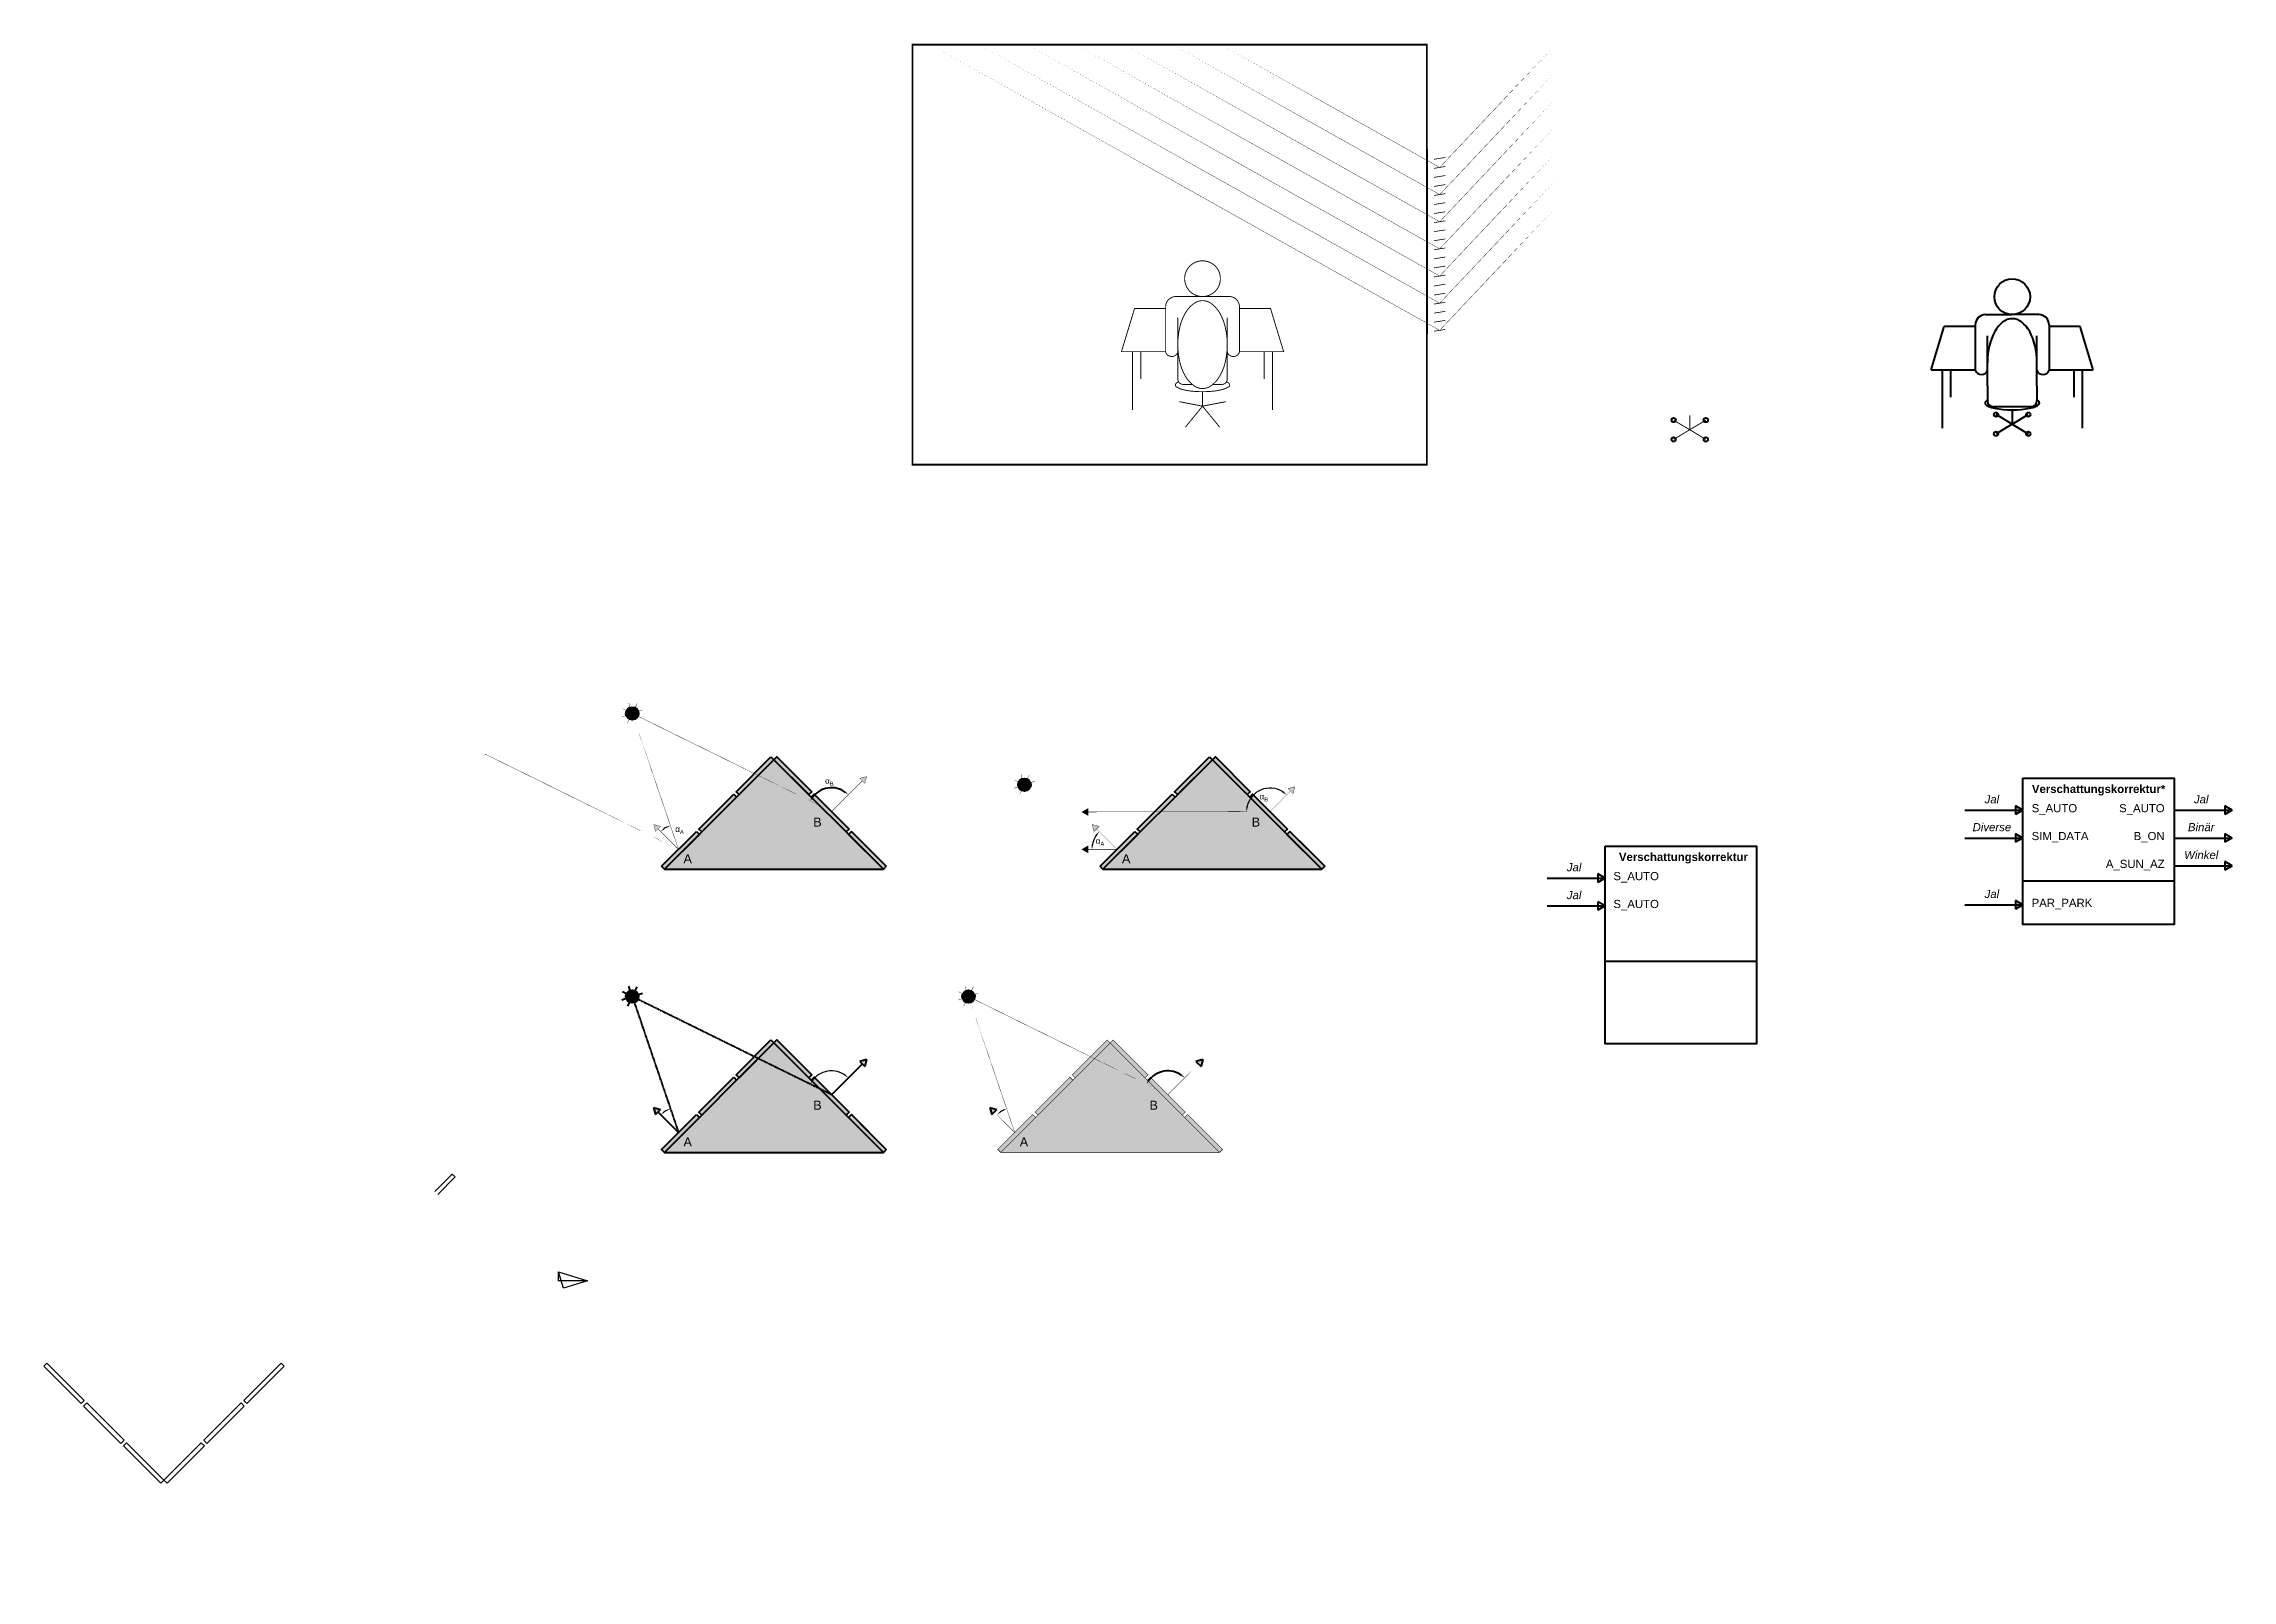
# Model space of a CAD drawing. Header units: millimetres. Extents: x -3006 to 9090, y -1654 to 6833.
import ezdxf

# ---------------------------------------------------------------- set-up
doc = ezdxf.new("R2010")
doc.units = ezdxf.units.MM
doc.linetypes.add('ACAD_ISO02W100', pattern=[15, 12, -3])
doc.layers.get('0').update_dxf_attribs({"lineweight": 30, "plot": 0})
doc.layers.add('Fenster', color=7, linetype='Continuous', lineweight=40)
doc.styles.get("Standard").update_dxf_attribs({"font": 'arial.ttf'})
doc.dimstyles.new('ISO-25', dxfattribs={"dimtxt": 2.5, "dimasz": 2.5, "dimexe": 1.25, "dimexo": 0.625, "dimtad": 1, "dimtxsty": 'Standard', "dimcen": 2.5, "dimadec": 0, "dimazin": 0, "dimtfac": 1, "dimtmove": 0, "dimatfit": 3, "dimfxl": 1, "dimarcsym": 0})

# ---------------------------------------------------------------- blocks, each defined once
blk = doc.blocks.new('*D1')
at = {"layer": 'Defpoints', "color": 0, "transparency": 16777216}
for p in [(278, 1555), (1288, 1145), (1518, 1198), (1348, 1028), (1348, 1028)]:
    blk.add_point(p, dxfattribs=at)
at = {"layer": 'Fenster', "color": 0, "lineweight": -2, "transparency": 16777216}
blk.add_arc((1348, 1028), 132, 53.7369, 145.0737, dxfattribs=at)
at = {"layer": 'Fenster', "color": 0, "transparency": 16777216}
for points in [[(1243, 1102), (1238, 1105), (1230, 1086)], [(1428, 1137), (1424, 1132), (1441, 1121)]]:
    blk.add_solid(points, dxfattribs=at)
blk = doc.blocks.new('*D2')
at = {"layer": 'Defpoints', "color": 0, "transparency": 16777216}
for p in [(258, 1537), (389, 932), (420, 931), (502, 819), (502, 819)]:
    blk.add_point(p, dxfattribs=at)
at = {"layer": 'Fenster', "color": 0, "lineweight": -2, "transparency": 16777216}
blk.add_arc((502, 819), 139, 117.0495, 126.7458, dxfattribs=at)
at = {"layer": 'Fenster', "color": 0, "transparency": 16777216}
for points in [[(421, 928), (417, 933), (404, 918)], [(438, 946), (440, 940), (458, 951)]]:
    blk.add_solid(points, dxfattribs=at)
blk = doc.blocks.new('*D3')
at = {"layer": 'Defpoints', "color": 0, "transparency": 16777216}
for p in [(2117, 1537), (2248, 932), (2297, 943), (2361, 819), (2361, 819)]:
    blk.add_point(p, dxfattribs=at)
at = {"layer": 'Fenster', "color": 0, "lineweight": -2, "transparency": 16777216}
blk.add_arc((2361, 819), 139, 117.0495, 126.7458, dxfattribs=at)
at = {"layer": 'Fenster', "color": 0, "transparency": 16777216}
for points in [[(2280, 928), (2276, 933), (2263, 918)], [(2296, 946), (2299, 940), (2316, 951)]]:
    blk.add_solid(points, dxfattribs=at)
blk = doc.blocks.new('*D4')
at = {"layer": 'Defpoints', "color": 0, "transparency": 16777216}
for p in [(258, 3101), (389, 2497), (420, 2496), (502, 2384), (502, 2384)]:
    blk.add_point(p, dxfattribs=at)
at = {"layer": 'Fenster', "color": 0, "lineweight": -2, "transparency": 16777216}
blk.add_arc((502, 2384), 139, 117.0495, 126.7458, dxfattribs=at)
at = {"layer": 'Fenster', "color": 0, "transparency": 16777216}
for points in [[(421, 2492), (417, 2497), (404, 2482)], [(438, 2510), (440, 2504), (458, 2515)]]:
    blk.add_solid(points, dxfattribs=at)
blk = doc.blocks.new('*D5')
at = {"layer": 'Defpoints', "color": 0, "transparency": 16777216}
for p in [(2806, 2453), (2813, 2497), (2766, 2384), (2926, 2384), (2926, 2384)]:
    blk.add_point(p, dxfattribs=at)
at = {"layer": 'Fenster', "color": 0, "lineweight": -2, "transparency": 16777216}
blk.add_arc((2926, 2384), 138, 147.442, 167.558, dxfattribs=at)
at = {"layer": 'Fenster', "color": 0, "transparency": 16777216}
for points in [[(2805, 2461), (2813, 2455), (2828, 2482)], [(2796, 2413), (2786, 2414), (2787, 2384)]]:
    blk.add_solid(points, dxfattribs=at)
blk = doc.blocks.new('*D6')
at = {"layer": 'Defpoints', "color": 0, "transparency": 16777216}
for p in [(3680, 2684), (3885, 2705), (2766, 2590), (3772, 2592), (3772, 2592)]:
    blk.add_point(p, dxfattribs=at)
at = {"layer": 'Fenster', "color": 0, "lineweight": -2, "transparency": 16777216}
blk.add_arc((3772, 2592), 130, 58.2373, 166.8953, dxfattribs=at)
at = {"layer": 'Fenster', "color": 0, "transparency": 16777216}
for points in [[(3843, 2707), (3837, 2699), (3864, 2684)], [(3650, 2621), (3640, 2622), (3642, 2592)]]:
    blk.add_solid(points, dxfattribs=at)
blk = doc.blocks.new('*U7')
at = {"layer": 'Fenster', "const_width": 4}
blk.add_lwpolyline([(-31, -5), (31, 5)], dxfattribs=at)
blk = doc.blocks.new('*U8')
at = {"layer": 'Fenster', "color": 0, "linetype": 'ByBlock', "lineweight": -2, "transparency": 16777216}
for p in [(0, 0), (0, -50), (0, -100), (0, -150), (0, -200), (0, -250), (0, -300), (0, -350), (0, -400), (0, -450), (0, -500), (0, -550), (0, -600), (0, -650), (0, -700), (0, -750), (0, -800), (0, -850), (0, -900), (0, -950)]:
    blk.add_blockref('*U7', p, dxfattribs=at)

msp = doc.modelspace()

# ---------------------------------------------------------------- hatches: boundary and pattern name
at = {"layer": 'Fenster', "transparency": 33554687}
h = msp.add_hatch(color=40, dxfattribs=at)
h.dxf.hatch_style = 1
edge = h.paths.add_edge_path()
edge.add_arc((246.794, 3134.487), 34.871, 0, 360)
at = {"layer": 'Fenster', "transparency": 33554559}
h = msp.add_hatch(color=256, dxfattribs=at)
h.dxf.hatch_style = 1
h.paths.add_polyline_path([(1542.047, 2786.078), (1531.785, 2747.781), (1503.75, 2775.816)])
h.paths.add_polyline_path([(365.096, 2520.873), (403.393, 2510.612), (375.357, 2482.576)])
h = msp.add_hatch(color=254, dxfattribs=at)
h.dxf.hatch_style = 1
h.paths.add_polyline_path([(601.411, 2482.705), (617.671, 2466.445), (424.873, 2273.648), (408.613, 2289.908)])
h.paths.add_polyline_path([(807.429, 2688.724), (823.689, 2672.464), (630.892, 2479.667), (614.632, 2495.926)])
h.paths.add_polyline_path([(1013.448, 2894.742), (1029.708, 2878.482), (836.91, 2685.685), (820.65, 2701.945)])
h.paths.add_polyline_path([(1238.765, 2701.945), (1222.505, 2685.685), (1029.708, 2878.482), (1045.967, 2894.742)])
h.paths.add_polyline_path([(1444.783, 2495.926), (1428.523, 2479.667), (1235.726, 2672.464), (1251.986, 2688.724)])
h.paths.add_polyline_path([(1650.802, 2289.908), (1634.542, 2273.648), (1441.745, 2466.445), (1458.004, 2482.705)])
h = msp.add_hatch(color=254, dxfattribs=at)
h.dxf.hatch_style = 1
h.paths.add_polyline_path([(1634.542, 2273.648), (1029.708, 2878.482), (424.873, 2273.648)])
h = msp.add_hatch(color=254, dxfattribs=at)
h.dxf.hatch_style = 1
h.paths.add_polyline_path([(3024.896, 2482.705), (3041.156, 2466.445), (2848.359, 2273.648), (2832.099, 2289.908)])
h.paths.add_polyline_path([(3230.915, 2688.724), (3247.174, 2672.464), (3054.377, 2479.667), (3038.117, 2495.926)])
h.paths.add_polyline_path([(3436.933, 2894.742), (3453.193, 2878.482), (3260.396, 2685.685), (3244.136, 2701.945)])
h.paths.add_polyline_path([(3662.25, 2701.945), (3645.99, 2685.685), (3453.193, 2878.482), (3469.453, 2894.742)])
h.paths.add_polyline_path([(3868.268, 2495.926), (3852.009, 2479.667), (3659.211, 2672.464), (3675.471, 2688.724)])
h.paths.add_polyline_path([(4074.287, 2289.908), (4058.027, 2273.648), (3865.23, 2466.445), (3881.49, 2482.705)])
h = msp.add_hatch(color=254, dxfattribs=at)
h.dxf.hatch_style = 1
h.paths.add_polyline_path([(4058.027, 2273.648), (3453.193, 2878.482), (2848.359, 2273.648)])
at = {"layer": 'Fenster', "transparency": 33554687}
h = msp.add_hatch(color=40, dxfattribs=at)
h.dxf.hatch_style = 1
edge = h.paths.add_edge_path()
edge.add_arc((2413.945, 2740.297), 34.871, 0, 360)
at = {"layer": 'Fenster'}
h = msp.add_hatch(color=256, dxfattribs=at)
h.dxf.hatch_style = 1
h.paths.add_polyline_path([(2788.581, 2520.873), (2826.878, 2510.612), (2798.843, 2482.576)])
h.paths.add_polyline_path([(3909.111, 2729.567), (3898.85, 2691.27), (3870.814, 2719.305)])
h = msp.add_hatch(color=40, dxfattribs=at)
h.dxf.hatch_style = 1
h.paths.add_polyline_path([(2731.734, 2589.865), (2766.07, 2609.689), (2766.07, 2570.041)])
h = msp.add_hatch(color=256, dxfattribs=at)
h.dxf.hatch_style = 1
h.paths.add_polyline_path([(7892.288, 2623.465), (7892.288, 2576.458), (7932.693, 2599.962)])
h.paths.add_polyline_path([(7892.288, 2469.582), (7892.288, 2422.575), (7932.693, 2446.079)])
h.paths.add_polyline_path([(7892.288, 2100.531), (7892.288, 2053.524), (7932.693, 2077.028)])
h.paths.add_polyline_path([(9049.246, 2623.465), (9049.246, 2576.458), (9089.651, 2599.962)])
h = msp.add_hatch(color=40, dxfattribs=at)
h.dxf.hatch_style = 1
h.paths.add_polyline_path([(2731.734, 2383.632), (2766.07, 2363.808), (2766.07, 2403.456)])
at = {"layer": 'Fenster', "transparency": 33554687}
h = msp.add_hatch(color=40, dxfattribs=at)
h.dxf.hatch_style = 1
edge = h.paths.add_edge_path()
edge.add_arc((246.794, 1570.302), 34.871, 0, 360)
h = msp.add_hatch(color=40, dxfattribs=at)
h.dxf.hatch_style = 1
edge = h.paths.add_edge_path()
edge.add_arc((2105.273, 1570.302), 34.871, 0, 360)
at = {"layer": 'Fenster', "transparency": 33554559}
h = msp.add_hatch(color=254, dxfattribs=at)
h.dxf.hatch_style = 1
h.paths.add_polyline_path([(601.411, 918.52), (617.671, 902.261), (424.873, 709.463), (408.613, 725.723)])
h.paths.add_polyline_path([(807.429, 1124.539), (823.689, 1108.279), (630.892, 915.482), (614.632, 931.742)])
h.paths.add_polyline_path([(1013.448, 1330.557), (1029.708, 1314.298), (836.91, 1121.5), (820.65, 1137.76)])
h.paths.add_polyline_path([(1238.765, 1137.76), (1222.505, 1121.5), (1029.708, 1314.298), (1045.967, 1330.557)])
h.paths.add_polyline_path([(1444.783, 931.742), (1428.523, 915.482), (1235.726, 1108.279), (1251.986, 1124.539)])
h.paths.add_polyline_path([(1650.802, 725.723), (1634.542, 709.463), (1441.745, 902.261), (1458.004, 918.52)])
h = msp.add_hatch(color=254, dxfattribs=at)
h.dxf.hatch_style = 1
h.paths.add_polyline_path([(2459.89, 918.52), (2476.15, 902.261), (2283.352, 709.463), (2267.093, 725.723)])
h.paths.add_polyline_path([(2665.908, 1124.539), (2682.168, 1108.279), (2489.371, 915.482), (2473.111, 931.742)])
h.paths.add_polyline_path([(2871.927, 1330.557), (2888.187, 1314.298), (2695.389, 1121.5), (2679.13, 1137.76)])
h.paths.add_polyline_path([(3097.244, 1137.76), (3080.984, 1121.5), (2888.187, 1314.298), (2904.447, 1330.557)])
h.paths.add_polyline_path([(3303.262, 931.742), (3287.002, 915.482), (3094.205, 1108.279), (3110.465, 1124.539)])
h.paths.add_polyline_path([(3509.281, 725.723), (3493.021, 709.463), (3300.224, 902.261), (3316.484, 918.52)])
h = msp.add_hatch(color=256, dxfattribs=at)
h.dxf.hatch_style = 1
h.paths.add_polyline_path([(1542.047, 1221.893), (1531.785, 1183.596), (1503.75, 1211.631)])
h.paths.add_polyline_path([(365.096, 956.689), (403.393, 946.427), (375.357, 918.392)])
h = msp.add_hatch(color=254, dxfattribs=at)
h.dxf.hatch_style = 1
h.paths.add_polyline_path([(1634.542, 709.463), (1029.708, 1314.298), (424.873, 709.463)])
h = msp.add_hatch(color=256, dxfattribs=at)
h.dxf.hatch_style = 1
h.paths.add_polyline_path([(3400.526, 1221.893), (3390.264, 1183.596), (3362.229, 1211.631)])
h.paths.add_polyline_path([(2223.575, 956.689), (2261.872, 946.427), (2233.836, 918.392)])
h = msp.add_hatch(color=254, dxfattribs=at)
h.dxf.hatch_style = 1
h.paths.add_polyline_path([(3493.021, 709.463), (2888.187, 1314.298), (2283.352, 709.463)])

# ---------------------------------------------------------------- linework, layer by layer
at = {"color": 1}
for p, q in [((-133.128, -41.108), (-161.235, 49.918)), ((-161.235, 49.918), (0, 0)), ((0, 0), (-133.128, -41.108))]:
    msp.add_line(p, q, dxfattribs=at)
at = {"color": 3}
for p, q in [((-161.235, 0), (-161.235, 49.918)), ((0, 0), (-161.235, 0))]:
    msp.add_line(p, q, dxfattribs=at)
at = {"color": 253}
msp.add_lwpolyline([(-844.17, 493.556), (-747.771, 589.955), (-731.512, 573.695), (-827.91, 477.296)], dxfattribs=at)
for points in [[(-3005.711, -471.372), (-2988.318, -453.979), (-2782.092, -660.206), (-2799.484, -677.598)], [(-1883.224, -677.598), (-1900.616, -660.206), (-1694.39, -453.979), (-1676.997, -471.372)], [(-2785.342, -691.74), (-2767.949, -674.348), (-2561.723, -880.575), (-2579.115, -897.967)], [(-2103.593, -897.967), (-2120.985, -880.575), (-1914.759, -674.348), (-1897.366, -691.74)], [(-2564.973, -912.109), (-2547.581, -894.717), (-2341.354, -1100.944), (-2358.746, -1118.336)], [(-2323.962, -1118.336), (-2341.354, -1100.944), (-2135.127, -894.717), (-2117.735, -912.109)]]:
    msp.add_lwpolyline(points, close=True, dxfattribs=at)
at = {"layer": 'Fenster'}
for p, q in [((7726.024, 5337.386), (7873.551, 5337.386)), ((8021.078, 5337.386), (7873.551, 5337.386)), ((7425.229, 5032.784), (7497.96, 5271.792)), ((7669.647, 5271.792), (7497.96, 5271.792)), ((7669.647, 5281.009), (7669.647, 5029.727)), ((7736.883, 5029.727), (7736.883, 5219.873)), ((8010.219, 5029.727), (8010.219, 5219.873)), ((8077.454, 5281.009), (8077.454, 5029.727)), ((8249.142, 5271.792), (8077.454, 5271.792)), ((8321.873, 5032.784), (8249.142, 5271.792)), ((7425.229, 5032.784), (7669.647, 5032.784)), ((7487.095, 5032.784), (7487.095, 4710.197)), ((7532.309, 5032.784), (7532.309, 4881.559)), ((7736.883, 4943.978), (7736.883, 5029.727)), ((8010.219, 4943.978), (8010.219, 5029.727)), ((8077.454, 5032.784), (8321.873, 5032.784)), ((8214.792, 5032.784), (8214.792, 4881.559)), ((8260.006, 5032.784), (8260.006, 4710.197)), ((7736.883, 4943.978), (7736.883, 4860.126)), ((8010.219, 4943.978), (8010.219, 4860.126)), ((7766.647, 4830.127), (7931.384, 4830.127)), ((7873.551, 4732.036), (7784.637, 4785.114)), ((7873.551, 4732.036), (7784.637, 4678.959)), ((7873.551, 4811.821), (7873.551, 4732.036)), ((7873.551, 4732.036), (7962.464, 4785.114)), ((7873.551, 4732.036), (7962.464, 4678.959)), ((7931.384, 4830.127), (7980.454, 4830.127)), ((7612.256, 2599.962), (7932.693, 2599.962)), ((7932.693, 2599.962), (7892.288, 2623.465)), ((7892.288, 2623.465), (7892.288, 2576.458)), ((7932.693, 2599.962), (7892.288, 2576.458)), ((8769.214, 2599.962), (9089.651, 2599.962)), ((9089.651, 2599.962), (9049.246, 2623.465)), ((9049.246, 2623.465), (9049.246, 2576.458)), ((9089.651, 2599.962), (9049.246, 2576.458)), ((7612.256, 2446.079), (7932.693, 2446.079)), ((7932.693, 2446.079), (7892.288, 2469.582)), ((7892.288, 2469.582), (7892.288, 2422.575)), ((7932.693, 2446.079), (7892.288, 2422.575)), ((8769.214, 2446.079), (9089.651, 2446.079)), ((9089.651, 2446.079), (9049.246, 2469.582)), ((9049.246, 2469.582), (9049.246, 2422.575)), ((9089.651, 2446.079), (9049.246, 2422.575)), ((9089.651, 2292.195), (9049.246, 2315.699)), ((9049.246, 2315.699), (9049.246, 2268.692)), ((5303.182, 2224.601), (5623.619, 2224.601)), ((5623.619, 2224.601), (5583.214, 2248.104)), ((5583.214, 2248.104), (5583.214, 2201.097)), ((5623.619, 2224.601), (5583.214, 2201.097)), ((7932.693, 2209.406), (8769.214, 2209.406)), ((8769.214, 2292.195), (9089.651, 2292.195)), ((9089.651, 2292.195), (9049.246, 2268.692)), ((5303.182, 2070.717), (5623.619, 2070.717)), ((5623.619, 2070.717), (5583.214, 2094.221)), ((5583.214, 2094.221), (5583.214, 2047.214)), ((5623.619, 2070.717), (5583.214, 2047.214)), ((7612.256, 2077.028), (7932.693, 2077.028)), ((7932.693, 2077.028), (7892.288, 2100.531)), ((7892.288, 2100.531), (7892.288, 2053.524)), ((7932.693, 2077.028), (7892.288, 2053.524)), ((5623.619, 1766.652), (6460.139, 1766.652)), ((1542.047, 1221.893), (1503.75, 1211.631)), ((1503.75, 1211.631), (1531.785, 1183.596)), ((1542.047, 1221.893), (1531.785, 1183.596)), ((3400.526, 1221.893), (3362.229, 1211.631)), ((3362.229, 1211.631), (3390.264, 1183.596)), ((3400.526, 1221.893), (3390.264, 1183.596)), ((1517.767, 1197.614), (1348.385, 1028.14)), ((365.096, 956.689), (375.357, 918.392)), ((365.096, 956.689), (403.393, 946.427)), ((375.357, 918.392), (403.393, 946.427)), ((389.375, 932.409), (502.337, 819.447)), ((2223.575, 956.689), (2233.836, 918.392)), ((2223.575, 956.689), (2261.872, 946.427)), ((2233.836, 918.392), (2261.872, 946.427))]:
    msp.add_line(p, q, dxfattribs=at)
at = {"layer": 'Fenster', "color": 40}
for p, q in [((215.507, 1585.7), (192.966, 1596.794)), ((235.559, 1603.313), (227.465, 1627.096)), ((262.192, 1601.589), (273.286, 1624.13)), ((279.805, 1581.537), (303.588, 1589.631)), ((213.782, 1559.067), (189.999, 1550.973)), ((231.396, 1539.015), (220.302, 1516.474))]:
    msp.add_line(p, q, dxfattribs=at)
at = {"layer": 'Fenster', "color": 40, "linetype": 'ACAD_ISO02W100', "ltscale": 0.2}
for p, q in [((258.029, 1537.29), (502.337, 819.447)), ((1348.385, 1028.14), (278.081, 1554.904))]:
    msp.add_line(p, q, dxfattribs=at)
at = {"layer": 'Fenster'}
for points, const_width in [([(4638.817, 5230.291), (4638.817, 4508.861), (1795.254, 4508.861), (1795.254, 6828.48), (4638.817, 6828.48), (4638.817, 6250.611)], 10), ([(3194.757, 5132.671), (2950.339, 5132.671), (3023.069, 5371.679), (3194.757, 5371.679)], 5), ([(3194.757, 5380.896), (3194.757, 5129.614)], 5), ([(3251.133, 5437.273), (3398.66, 5437.273)], 5), ([(3261.992, 5129.614), (3261.992, 5319.76)], 5), ([(3546.188, 5437.273), (3398.66, 5437.273)], 5), ([(3535.329, 5129.614), (3535.329, 5319.76)], 5), ([(3602.564, 5380.896), (3602.564, 5129.614)], 5), ([(3602.564, 5132.671), (3846.982, 5132.671), (3774.252, 5371.679), (3602.564, 5371.679)], 5), ([(3012.205, 5132.671), (3012.205, 4810.084)], 5), ([(3057.419, 5132.671), (3057.419, 4981.446)], 5), ([(3261.992, 5043.865), (3261.992, 5129.614)], 5), ([(3535.329, 5043.865), (3535.329, 5129.614)], 5), ([(3739.902, 5132.671), (3739.902, 4981.446)], 5), ([(3785.116, 5132.671), (3785.116, 4810.084)], 5), ([(3261.992, 5043.865), (3261.992, 4981.903)], 5), ([(3535.329, 5043.865), (3535.329, 4981.903)], 5), ([(3398.66, 4831.923), (3270.978, 4856.362)], 5), ([(3291.757, 4951.903), (3340.827, 4951.903)], 5), ([(3398.66, 4911.708), (3398.66, 4831.923)], 5), ([(3398.66, 4831.923), (3526.343, 4856.362)], 5), ([(3456.493, 4951.903), (3505.564, 4951.903)], 5), ([(3398.66, 4831.923), (3303.928, 4715.623)], 5), ([(3398.66, 4831.923), (3493.393, 4715.623)], 5), ([(6091.4, 4701.359), (6002.487, 4754.436)], 5), ([(6091.4, 4781.143), (6091.4, 4701.359)], 5), ([(6091.4, 4701.359), (6180.313, 4754.436)], 5), ([(6091.4, 4701.359), (6002.487, 4648.281)], 5), ([(6091.4, 4701.359), (6180.313, 4648.281)], 5), ([(1542.047, 2786.078), (1503.75, 2775.816)], 2), ([(1542.047, 2786.078), (1531.785, 2747.781)], 2), ([(1517.767, 2761.798), (1348.385, 2592.325)], 2), ([(1503.75, 2775.816), (1531.785, 2747.781)], 2), ([(3771.87, 2592.325), (3884.832, 2705.287)], 2), ([(3909.111, 2729.567), (3870.814, 2719.305)], 2), ([(3870.814, 2719.305), (3898.85, 2691.27)], 2), ([(3909.111, 2729.567), (3898.85, 2691.27)], 2), ([(365.096, 2520.873), (403.393, 2510.612)], 2), ([(365.096, 2520.873), (375.357, 2482.576)], 2), ([(375.357, 2482.576), (403.393, 2510.612)], 2), ([(389.375, 2496.594), (502.337, 2383.632)], 2), ([(2788.581, 2520.873), (2798.843, 2482.576)], 2), ([(2788.581, 2520.873), (2826.878, 2510.612)], 2), ([(2798.843, 2482.576), (2826.878, 2510.612)], 2), ([(2812.86, 2496.594), (2925.823, 2383.632)], 2)]:
    msp.add_lwpolyline(points, dxfattribs=dict(at, const_width=const_width))
at = {"layer": 'Fenster', "color": 40, "linetype": 'ACAD_ISO02W100', "ltscale": 0.2, "const_width": 2}
for points in [[(1895.451, 6828.48), (4709.271, 5250.611)], [(2162.947, 6828.48), (4709.271, 5400.611)], [(2430.443, 6828.48), (4709.271, 5550.611)], [(2697.938, 6828.48), (4709.271, 5700.611)], [(2965.434, 6828.48), (4709.271, 5850.611)], [(3232.929, 6828.48), (4709.271, 6000.611)], [(3500.425, 6828.48), (4709.271, 6150.611)], [(5349.585, 6828.48), (4709.271, 6150.611)], [(5349.585, 6678.48), (4709.271, 6000.611)], [(5349.585, 6528.48), (4709.271, 5850.611)], [(5349.585, 6378.48), (4709.271, 5700.611)], [(5349.585, 6228.48), (4709.271, 5550.611)], [(5349.585, 6078.48), (4709.271, 5400.611)], [(5349.585, 5928.48), (4709.271, 5250.611)], [(258.029, 3101.475), (502.337, 2383.632)], [(1348.385, 2592.325), (278.081, 3119.088)], [(502.337, 2383.632), (-567.967, 2910.395)], [(3772.002, 2592.193), (2766.07, 2589.865)], [(2925.823, 2383.632), (2766.07, 2383.632)], [(2116.508, 1537.29), (2360.816, 819.447)], [(3206.864, 1028.14), (2136.56, 1554.904)]]:
    msp.add_lwpolyline(points, close=True, dxfattribs=at)
at = {"layer": 'Fenster'}
msp.add_lwpolyline([(4638.817, 6250.611), (4638.817, 5230.291)], dxfattribs=at)
at = {"layer": 'Fenster', "const_width": 5}
for points in [[(3487.791, 5493.643, 768.018334338), (3487.569, 5493.179)], [(3251.133, 5437.273, 0.414213562), (3194.757, 5380.896)], [(3602.564, 5380.896, 0.414213562), (3546.188, 5437.273)], [(3194.757, 5129.614, 0.699424773), (3261.992, 5129.614)], [(3535.329, 5129.614, 0.699424773), (3602.564, 5129.614)], [(3266.58, 4965.959, 0.024400641), (3254.626, 4959.577, 0.263776034), (3248.575, 4948.904, 0.263776034), (3254.626, 4938.232, 0.074197905), (3292.534, 4922.602, 0.035175017), (3336.879, 4914.871, 0.025580216), (3398.66, 4911.708, 0.025580216)], [(3261.992, 4981.903, 0.411919043), (3291.757, 4951.903)], [(3398.66, 4911.708, 0.025580216), (3460.442, 4914.871, 0.035175017), (3504.787, 4922.602, 0.074197905), (3542.695, 4938.232, 0.263776034), (3548.746, 4948.904, 0.263776034), (3542.695, 4959.577, 0.024400641), (3530.741, 4965.959, 0.035175017)], [(3505.564, 4951.903, 0.411919043), (3535.329, 4981.903)]]:
    msp.add_lwpolyline(points, format="xyb", dxfattribs=at)
msp.add_lwpolyline([(3261.992, 5171.86, 0.057336619), (3273.223, 5074.248, 0.071031715), (3302.021, 5000.2, 0.106328422), (3351.165, 4944.687, 0.159925013), (3398.66, 4929.097, 0.159925013), (3446.156, 4944.687, 0.106328422), (3495.299, 5000.2, 0.071031715), (3524.098, 5074.248, 0.057336619), (3535.329, 5171.86, 0.057336619), (3524.098, 5269.471, 0.071031715), (3495.299, 5343.519, 0.106328422), (3446.156, 5399.032, 0.159925013), (3398.66, 5414.622, 0.159925013), (3351.165, 5399.032, 0.106328422), (3302.021, 5343.519, 0.071031715), (3273.223, 5269.471, 0.057336619)], format="xyb", close=True, dxfattribs=at)
at = {"layer": 'Fenster', "color": 40, "const_width": 2}
for points in [[(215.507, 3149.885), (192.966, 3160.978)], [(235.559, 3167.498), (227.465, 3191.281)], [(262.192, 3165.773), (273.286, 3188.314)], [(279.805, 3145.721), (303.588, 3153.816)], [(213.782, 3123.252), (189.999, 3115.157)], [(231.396, 3103.2), (220.302, 3080.659)], [(2402.71, 2773.308), (2394.615, 2797.092)], [(2429.343, 2771.584), (2440.437, 2794.125)], [(2380.933, 2729.062), (2357.15, 2720.968)], [(2382.658, 2755.695), (2360.117, 2766.789)], [(2398.546, 2709.01), (2387.453, 2686.469)], [(2446.956, 2751.532), (2470.739, 2759.626)], [(2073.986, 1585.7), (2051.445, 1596.794)], [(2094.038, 1603.313), (2085.944, 1627.096)], [(2120.671, 1601.589), (2131.765, 1624.13)], [(2138.284, 1581.537), (2162.067, 1589.631)], [(2072.262, 1559.067), (2048.478, 1550.973)], [(2089.875, 1539.015), (2078.781, 1516.474)]]:
    msp.add_lwpolyline(points, dxfattribs=at)
at = {"layer": 'Fenster', "color": 253}
for points in [[(1634.542, 2273.648), (1029.708, 2878.482), (424.873, 2273.648)], [(4058.027, 2273.648), (3453.193, 2878.482), (2848.359, 2273.648)], [(1634.542, 709.463), (1029.708, 1314.298), (424.873, 709.463)]]:
    msp.add_lwpolyline(points, close=True, dxfattribs=at)
at = {"layer": 'Fenster', "color": 251}
for points in [[(1013.448, 2894.742), (1029.708, 2878.482), (836.91, 2685.685), (820.65, 2701.945)], [(1238.765, 2701.945), (1222.505, 2685.685), (1029.708, 2878.482), (1045.967, 2894.742)], [(3436.933, 2894.742), (3453.193, 2878.482), (3260.396, 2685.685), (3244.136, 2701.945)], [(3662.25, 2701.945), (3645.99, 2685.685), (3453.193, 2878.482), (3469.453, 2894.742)], [(807.429, 2688.724), (823.689, 2672.464), (630.892, 2479.667), (614.632, 2495.926)], [(1444.783, 2495.926), (1428.523, 2479.667), (1235.726, 2672.464), (1251.986, 2688.724)], [(3230.915, 2688.724), (3247.174, 2672.464), (3054.377, 2479.667), (3038.117, 2495.926)], [(3868.268, 2495.926), (3852.009, 2479.667), (3659.211, 2672.464), (3675.471, 2688.724)], [(601.411, 2482.705), (617.671, 2466.445), (424.873, 2273.648), (408.613, 2289.908)], [(1650.802, 2289.908), (1634.542, 2273.648), (1441.745, 2466.445), (1458.004, 2482.705)], [(3024.896, 2482.705), (3041.156, 2466.445), (2848.359, 2273.648), (2832.099, 2289.908)], [(4074.287, 2289.908), (4058.027, 2273.648), (3865.23, 2466.445), (3881.49, 2482.705)], [(1013.448, 1330.557), (1029.708, 1314.298), (836.91, 1121.5), (820.65, 1137.76)], [(1238.765, 1137.76), (1222.505, 1121.5), (1029.708, 1314.298), (1045.967, 1330.557)], [(807.429, 1124.539), (823.689, 1108.279), (630.892, 915.482), (614.632, 931.742)], [(1444.783, 931.742), (1428.523, 915.482), (1235.726, 1108.279), (1251.986, 1124.539)], [(601.411, 918.52), (617.671, 902.261), (424.873, 709.463), (408.613, 725.723)], [(1650.802, 725.723), (1634.542, 709.463), (1441.745, 902.261), (1458.004, 918.52)]]:
    msp.add_lwpolyline(points, close=True, dxfattribs=at)
at = {"layer": 'Fenster', "color": 1}
for points in [[(1426.175, 2698.367, 0.421063776), (1240.557, 2667.62)], [(3284.654, 1134.182, 0.421063776), (3099.036, 1103.436)]]:
    msp.add_lwpolyline(points, format="xyb", dxfattribs=at)
at = {"layer": 'Fenster'}
for points in [[(7932.693, 2776.36), (8769.214, 2776.36), (8769.214, 1968.271), (7932.693, 1968.271)], [(5623.619, 2400.999), (6460.139, 2400.999), (6460.139, 1308.533), (5623.619, 1308.533)]]:
    msp.add_lwpolyline(points, close=True, dxfattribs=at)
at = {"layer": 'Fenster', "color": 40, "linetype": 'ACAD_ISO02W100', "ltscale": 0.2, "const_width": 2}
for points in [[(2731.734, 2589.865), (2766.07, 2609.689)], [(2731.734, 2589.865), (2766.07, 2570.041)], [(2766.07, 2570.041), (2766.07, 2609.689)], [(2731.734, 2383.632), (2766.07, 2403.456)], [(2731.734, 2383.632), (2766.07, 2363.808)], [(2766.07, 2363.808), (2766.07, 2403.456)]]:
    msp.add_lwpolyline(points, dxfattribs=at)
at = {"layer": 'Fenster', "color": 253}
for points in [[(1538.143, 2370.047), (1441.745, 2466.445), (1458.004, 2482.705), (1554.403, 2386.307)], [(3961.628, 2370.047), (3865.23, 2466.445), (3881.49, 2482.705), (3977.888, 2386.307)], [(1538.143, 805.862), (1441.745, 902.261), (1458.004, 918.52), (1554.403, 822.122)]]:
    msp.add_lwpolyline(points, dxfattribs=at)
at = {"layer": 'Fenster', "color": 251, "const_width": 3}
for points in [[(2871.927, 1330.557), (2888.187, 1314.298), (2695.389, 1121.5), (2679.13, 1137.76)], [(3097.244, 1137.76), (3080.984, 1121.5), (2888.187, 1314.298), (2904.447, 1330.557)], [(2665.908, 1124.539), (2682.168, 1108.279), (2489.371, 915.482), (2473.111, 931.742)], [(3303.262, 931.742), (3287.002, 915.482), (3094.205, 1108.279), (3110.465, 1124.539)], [(2459.89, 918.52), (2476.15, 902.261), (2283.352, 709.463), (2267.093, 725.723)], [(3509.281, 725.723), (3493.021, 709.463), (3300.224, 902.261), (3316.484, 918.52)]]:
    msp.add_lwpolyline(points, close=True, dxfattribs=at)
at = {"layer": 'Fenster', "color": 253, "const_width": 3}
msp.add_lwpolyline([(3493.021, 709.463), (2888.187, 1314.298), (2283.352, 709.463)], close=True, dxfattribs=at)
at = {"layer": 'Fenster', "const_width": 3}
for points in [[(3376.246, 1197.614), (3206.864, 1028.14)], [(2247.854, 932.409), (2360.816, 819.447)]]:
    msp.add_lwpolyline(points, close=True, dxfattribs=at)
at = {"layer": 'Fenster', "color": 253, "const_width": 3}
msp.add_lwpolyline([(3396.622, 805.862), (3300.224, 902.261), (3316.484, 918.52), (3412.882, 822.122)], dxfattribs=at)
at = {"layer": 'Fenster'}
for centre, radius in [((7873.551, 5436.036), 98.65), ((6002.487, 4754.436), 11.942), ((6180.313, 4754.436), 11.942), ((7784.637, 4785.114), 11.942), ((7962.464, 4785.114), 11.942), ((6002.487, 4648.281), 11.942), ((6180.313, 4648.281), 11.942), ((7784.637, 4678.959), 11.942), ((7962.464, 4678.959), 11.942)]:
    msp.add_circle(centre, radius, dxfattribs=at)
at = {"layer": 'Fenster', "color": 40}
for centre in [(246.794, 3134.487), (2413.945, 2740.297), (246.794, 1570.302), (2105.273, 1570.302)]:
    msp.add_circle(centre, 34.871, dxfattribs=at)
at = {"layer": 'Fenster'}
for centre, radius, start, end in [((7726.024, 5281.009), 56.377, 90, 180), ((8021.078, 5281.009), 56.377, 0, 90), ((7703.265, 5042.002), 35.789, 200.0602106, 339.9397894), ((8043.837, 5042.002), 35.789, 200.0602106, 339.9397894), ((7766.883, 4860.126), 30, 180, 269.5507823), ((7980.219, 4860.126), 30, 270.4492177, 0)]:
    msp.add_arc(centre, radius, start, end, dxfattribs=at)
for centre, major_axis, ratio, start_param, end_param in [((7873.551, 5071.973), (0, -242.763), 0.562969569, 1.570796327, 4.71238898), ((7873.551, 4849.017), (150.086, 0), 0.247835697, 2.650849527, 6.773928434)]:
    msp.add_ellipse(centre, major_axis=major_axis, ratio=ratio, start_param=start_param, end_param=end_param, dxfattribs=at)
at = {"layer": 'Fenster', "color": 1}
for points in [[(1243.427, 2665.925), (1237.687, 2669.315), (1230.386, 2650.399)], [(1428.345, 2700.897), (1424.005, 2695.837), (1441.355, 2685.345)], [(3101.906, 1101.741), (3096.166, 1105.131), (3088.865, 1086.215)], [(3286.824, 1136.712), (3282.484, 1131.652), (3299.834, 1121.16)]]:
    msp.add_solid(points, dxfattribs=at)

# ---------------------------------------------------------------- block references
at = {"layer": 'Fenster'}
msp.add_blockref('*U8', (4709.271, 6200.611), dxfattribs=at)

# ---------------------------------------------------------------- texts
at = {"layer": 'Fenster', "color": 251}
for s, p in [('B', (1247.126, 2509.33)), ('B', (3670.611, 2509.33)), ('A', (529.831, 2306.847)), ('A', (2953.316, 2306.847)), ('B', (1247.126, 945.145)), ('B', (3105.605, 945.145)), ('A', (529.831, 742.663)), ('A', (2388.31, 742.663))]:
    msp.add_text(s, height=50, dxfattribs=at).set_placement(p)
at = {"layer": 'Fenster', "color": 1, "char_height": 30, "attachment_point": 1}
for width, insert in [(245.1641, (1312.508, 2778.319)), (63.67625, (3713.43, 2691.659))]:
    msp.add_mtext_dynamic_manual_height_columns('\\A1;{\\H1.08333x;α\\H0.7x;\\S^ B;}', width=width, gutter_width=515.006, heights=[0], dxfattribs=dict(at, insert=insert))
at = {"layer": 'Fenster', "color": 0, "char_height": 45, "width": 89.73704}
for s, insert, attachment_point in [('{\\fArial|b0|i1|c0|p34;Jal}', (7761.354, 2637.142), 8), ('{\\fArial|b1|i0|c0|p34;Verschattungskorrektur*}', (8350.953, 2680.832), 8), ('{\\fArial|b0|i1|c0|p34;Jal}', (8918.312, 2637.142), 8), ('S_AUTO', (7981.049, 2575.56), 7), ('S_AUTO', (8716.032, 2575.56), 9), ('{\\fArial|b0|i1|c0|p34;Diverse}', (7761.354, 2483.258), 8), ('SIM_DATA', (7981.049, 2421.676), 7), ('B_ON', (8716.032, 2421.676), 9), ('{\\fArial|b0|i1|c0|p34;Binär}', (8918.312, 2483.258), 8), ('{\\fArial|b0|i1|c0|p34;Jal}', (5452.28, 2261.78), 8), ('{\\fArial|b1|i0|c0|p34;Verschattungskorrektur}', (5700.12, 2305.471), 7), ('A_SUN_AZ', (8716.032, 2267.793), 9), ('{\\fArial|b0|i1|c0|p34;Winkel}', (8918.312, 2329.375), 8), ('S_AUTO', (5795.329, 2200.198), 8), ('{\\fArial|b0|i1|c0|p34;Jal}', (5452.28, 2107.897), 8), ('S_AUTO', (5795.329, 2046.315), 8), ('{\\fArial|b0|i1|c0|p34;Jal}', (7761.354, 2114.208), 8), ('PAR_PARK', (7981.049, 2052.626), 7)]:
    msp.add_mtext(s, dxfattribs=dict(at, insert=insert, attachment_point=attachment_point))
at = {"layer": 'Fenster', "color": 92, "char_height": 30, "attachment_point": 1}
for insert in [(484.26, 2512.027), (2808.022, 2447.141)]:
    msp.add_mtext_dynamic_manual_height_columns('\\A1;{\\H1.08333x;α\\H0.7x;\\S^ A;}', width=245.1641, gutter_width=515.006, heights=[0], dxfattribs=dict(at, insert=insert))

# ---------------------------------------------------------------- dimensions: what is measured, and where the dimension line sits
at = {"layer": 'Fenster', "color": 92}
for base, line1, line2, override, picture, middle in [((420.146, 2495.664), ((258.029, 3101.475), (502.337, 2383.632)), ((389.375, 2496.594), (502.337, 2383.632)), {"dimasz": 20}, '*D4', (1675.419, 1896.795)), ((2805.945, 2452.843), ((2812.86, 2496.594), (2925.823, 2383.632)), ((2766.07, 2383.632), (2925.823, 2383.632)), {"dimasz": 30}, '*D5', (3339.92, -1653.693))]:
    dim = msp.add_angular_dim_2l(base=base, line1=line1, line2=line2, text=' ', dimstyle='ISO-25', override=override, dxfattribs=at)
    dim.commit()
    dim.dimension.update_dxf_attribs({"geometry": picture, "text_midpoint": middle})
at = {"layer": 'Fenster', "color": 1}
dim = msp.add_angular_dim_2l(base=(3679.572, 2684.073), line1=((2766.07, 2589.865), (3772.002, 2592.193)), line2=((3771.87, 2592.325), (3884.832, 2705.287)), text=' ', dimstyle='ISO-25', override={"dimasz": 30}, dxfattribs=at)
dim.commit()
dim.dimension.update_dxf_attribs({"geometry": '*D6', "text_midpoint": (4527.566, 1066.526)})
at = {"layer": 'Fenster', "color": 3}
for base, line1, line2, picture, middle in [((420.146, 931.479), ((258.029, 1537.29), (502.337, 819.447)), ((389.375, 932.409), (502.337, 819.447)), '*D2', (848.899, 568.813)), ((2296.592, 942.662), ((2116.508, 1537.29), (2360.816, 819.447)), ((2247.854, 932.409), (2360.816, 819.447)), '*D3', (2426.735, -413.215))]:
    dim = msp.add_angular_dim_2l(base=base, line1=line1, line2=line2, text=' ', dimstyle='ISO-25', override={"dimasz": 20}, dxfattribs=at)
    dim.commit()
    dim.dimension.update_dxf_attribs({"geometry": picture, "text_midpoint": middle})
at = {"layer": 'Fenster', "color": 1}
dim = msp.add_angular_dim_2l(base=(1287.586, 1144.758), line1=((1348.385, 1028.14), (278.081, 1554.904)), line2=((1517.767, 1197.614), (1348.385, 1028.14)), text=' ', dimstyle='ISO-25', override={"dimasz": 20}, dxfattribs=at)
dim.commit()
dim.dimension.update_dxf_attribs({"geometry": '*D1', "text_midpoint": (1441.405, 935.17), "dimtype": 162})

doc.saveas('drawing.dxf')
